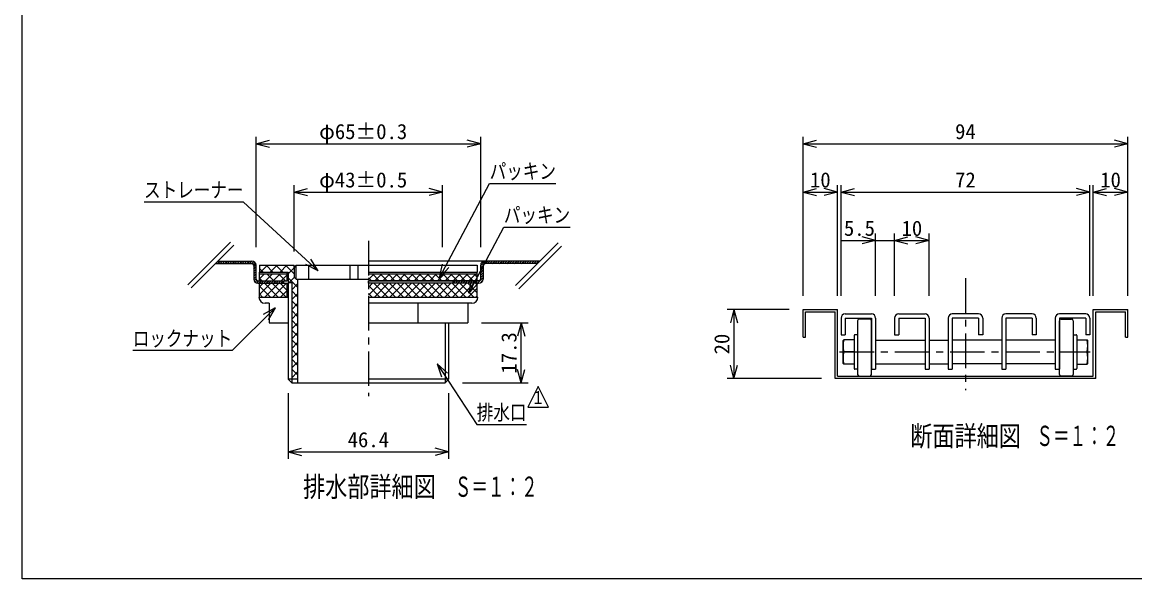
# Model space of a CAD drawing. Units: millimetres, scale not verified, with parts at other scales. Extents: x -1365 to 1365, y -930 to 870.
# Drawn here: x -1365 to 245, y -930 to -124 of the extents above; entities that cross this region are included whole.
import ezdxf
from ezdxf.enums import TextEntityAlignment as Align

# ---------------------------------------------------------------- set-up
doc = ezdxf.new("R2010")
doc.units = ezdxf.units.MM
doc.header["$LTSCALE"] = 10
doc.linetypes.add('CHAIN1', pattern=[8, 5, -1, 1, -1])
for name, color, linetype in [('0-7_枠細線', 5, 'Continuous'), ('0-8_枠中線', 5, 'Continuous'), ('1-2_極細2', 2, 'Continuous'), ('1-3_細線2', 4, 'Continuous'), ('1-5_寸法2', 7, 'Continuous')]:
    doc.layers.add(name, color=color, linetype=linetype)
doc.styles.add('ＭＳ ゴシック', font='')
doc.styles.get('ＭＳ ゴシック').set_extended_font_data('MS Gothic')

msp = doc.modelspace()

# ---------------------------------------------------------------- linework, layer by layer
at = {"layer": '0-7_枠細線'}
for p, q in [((-618.26, -651.7), (-633.26, -681.7)), ((-603.26, -681.7), (-618.26, -651.7)), ((-633.26, -681.7), (-603.26, -681.7))]:
    msp.add_line(p, q, dxfattribs=at)
at = {"layer": '0-8_枠中線'}
msp.add_lwpolyline([(-1365, -930), (-1365, 870), (1365, 870), (1365, -930)], close=True, dxfattribs=at)
at = {"layer": '1-2_極細2'}
for p, q in [((-1063.58, -442.62), (-1125.31, -504.35)), ((-1058.86, -447.33), (-1120.59, -509.07)), ((-589.37, -443.71), (-651.11, -505.44)), ((-584.66, -448.42), (-646.39, -510.16)), ((-1085.29, -473.76), (-1032.58, -473.76)), ((-1082.28, -473.76), (-1078.78, -470.26)), ((-1081.79, -470.26), (-1032.58, -470.26)), ((-1078.75, -473.76), (-1075.25, -470.26)), ((-1075.21, -473.76), (-1071.71, -470.26)), ((-1071.68, -473.76), (-1068.18, -470.26)), ((-1068.14, -473.76), (-1064.64, -470.26)), ((-1064.61, -473.76), (-1061.11, -470.26)), ((-1061.07, -473.76), (-1057.57, -470.26)), ((-1057.54, -473.76), (-1054.04, -470.26)), ((-1054, -473.76), (-1050.5, -470.26)), ((-1050.46, -473.76), (-1046.96, -470.26)), ((-1046.93, -473.76), (-1043.43, -470.26)), ((-1043.39, -473.76), (-1039.89, -470.26)), ((-1039.86, -473.76), (-1036.36, -470.26)), ((-1036.32, -473.76), (-1032.82, -470.26)), ((-1032.79, -473.76), (-1029.91, -470.89)), ((-1030.45, -474.96), (-1027.94, -472.45)), ((-1030.08, -478.12), (-1026.76, -474.8)), ((-1030.08, -476.26), (-1030.08, -496.26)), ((-1030.08, -481.66), (-1026.58, -478.16)), ((-1030.08, -485.19), (-1026.58, -481.69)), ((-1026.58, -496.26), (-1026.58, -476.26)), ((-1021.58, -481.05), (-1016.36, -486.26)), ((-1020.26, -486.26), (-1010.26, -476.26)), ((-1012.22, -476.26), (-1002.22, -486.26)), ((-1006.11, -486.26), (-996.11, -476.26)), ((-998.08, -476.26), (-988.08, -486.26)), ((-991.97, -486.26), (-981.97, -476.26)), ((-983.94, -476.26), (-971.58, -488.62)), ((-980.08, -488.51), (-971.58, -480.01)), ((-615.93, -470.26), (-864.08, -470.26)), ((-701.58, -476.4), (-695.44, -470.26)), ((-701.58, -496.26), (-701.58, -476.26)), ((-701.58, -479.94), (-698.08, -476.44)), ((-701.58, -483.48), (-698.08, -479.98)), ((-698.08, -476.26), (-698.08, -496.26)), ((-619.43, -473.76), (-695.58, -473.76)), ((-695.4, -473.76), (-691.9, -470.26)), ((-691.86, -473.76), (-688.36, -470.26)), ((-688.33, -473.76), (-684.83, -470.26)), ((-684.79, -473.76), (-681.29, -470.26)), ((-681.26, -473.76), (-677.76, -470.26)), ((-677.72, -473.76), (-674.22, -470.26)), ((-674.19, -473.76), (-670.69, -470.26)), ((-670.65, -473.76), (-667.15, -470.26)), ((-667.12, -473.76), (-663.62, -470.26)), ((-663.58, -473.76), (-660.08, -470.26)), ((-660.04, -473.76), (-656.54, -470.26)), ((-656.51, -473.76), (-653.01, -470.26)), ((-652.97, -473.76), (-649.47, -470.26)), ((-649.44, -473.76), (-645.94, -470.26)), ((-645.9, -473.76), (-642.4, -470.26)), ((-642.37, -473.76), (-638.87, -470.26)), ((-638.83, -473.76), (-635.33, -470.26)), ((-635.3, -473.76), (-631.8, -470.26)), ((-631.76, -473.76), (-628.26, -470.26)), ((-628.22, -473.76), (-624.72, -470.26)), ((-624.69, -473.76), (-621.19, -470.26)), ((-621.15, -473.76), (-617.65, -470.26)), ((-1030.08, -488.73), (-1026.58, -485.23)), ((-1030.08, -492.27), (-1026.58, -488.77)), ((-1030.08, -495.8), (-1026.58, -492.3)), ((-1029.52, -498.78), (-1026.58, -495.84)), ((-1028, -500.8), (-1025.51, -498.31)), ((-1025.71, -502.04), (-1022.43, -498.76)), ((-1024.08, -498.76), (-986.58, -498.76)), ((-1022.4, -502.26), (-1018.9, -498.76)), ((-1021.58, -496.07), (-1014.27, -488.76)), ((-1021.58, -495.19), (-1018, -498.76)), ((-1018.86, -502.26), (-1015.36, -498.76)), ((-1015.32, -502.26), (-1011.82, -498.76)), ((-1012.96, -498.76), (-1002.96, -488.76)), ((-1011.79, -502.26), (-1008.29, -498.76)), ((-1011.03, -488.76), (-1001.03, -498.76)), ((-1008.25, -502.26), (-1004.75, -498.76)), ((-1004.72, -502.26), (-1001.22, -498.76)), ((-1001.64, -498.76), (-991.64, -488.76)), ((-1001.18, -502.26), (-997.68, -498.76)), ((-997.65, -502.26), (-994.15, -498.76)), ((-994.11, -502.26), (-990.61, -498.76)), ((-994.06, -488.76), (-984.06, -498.76)), ((-990.58, -502.26), (-987.08, -498.76)), ((-990.33, -498.76), (-981.58, -490.01)), ((-980.08, -494.26), (-966.58, -507.76)), ((-978.69, -501.26), (-971.13, -493.71)), ((-864.08, -496.96), (-855.88, -488.76)), ((-864.08, -494.3), (-859.61, -498.76)), ((-704.08, -498.76), (-864.08, -498.76)), ((-858.3, -488.76), (-848.3, -498.76)), ((-854.57, -498.76), (-844.57, -488.76)), ((-846.99, -488.76), (-836.99, -498.76)), ((-843.25, -498.76), (-833.25, -488.76)), ((-835.67, -488.76), (-825.67, -498.76)), ((-831.94, -498.76), (-821.94, -488.76)), ((-824.36, -488.76), (-814.36, -498.76)), ((-820.62, -498.76), (-810.62, -488.76)), ((-813.04, -488.76), (-803.04, -498.76)), ((-809.31, -498.76), (-799.31, -488.76)), ((-801.73, -488.76), (-791.73, -498.76)), ((-798, -498.76), (-788, -488.76)), ((-790.42, -488.76), (-780.42, -498.76)), ((-786.68, -498.76), (-776.68, -488.76)), ((-779.1, -488.76), (-769.1, -498.76)), ((-775.37, -498.76), (-765.37, -488.76)), ((-767.79, -488.76), (-757.79, -498.76)), ((-764.06, -498.76), (-754.06, -488.76)), ((-756.48, -488.76), (-746.48, -498.76)), ((-752.74, -498.76), (-742.74, -488.76)), ((-745.16, -488.76), (-735.16, -498.76)), ((-741.58, -502.26), (-741.58, -498.76)), ((-741.58, -502.26), (-738.08, -498.76)), ((-741.43, -498.76), (-731.43, -488.76)), ((-738.04, -502.26), (-734.54, -498.76)), ((-734.51, -502.26), (-731.01, -498.76)), ((-733.85, -488.76), (-723.85, -498.76)), ((-730.97, -502.26), (-727.47, -498.76)), ((-730.12, -498.76), (-720.12, -488.76)), ((-727.44, -502.26), (-723.94, -498.76)), ((-723.9, -502.26), (-720.4, -498.76)), ((-722.53, -488.76), (-712.53, -498.76)), ((-720.36, -502.26), (-716.86, -498.76)), ((-718.8, -498.76), (-708.8, -488.76)), ((-716.83, -502.26), (-713.33, -498.76)), ((-713.29, -502.26), (-709.79, -498.76)), ((-711.22, -488.76), (-706.58, -493.4)), ((-709.76, -502.26), (-706.26, -498.76)), ((-707.49, -498.76), (-706.58, -497.85)), ((-706.22, -502.26), (-698.08, -494.12)), ((-702.47, -502.04), (-698.3, -497.87)), ((-701.58, -487.01), (-698.08, -483.51)), ((-701.58, -490.55), (-698.08, -487.05)), ((-701.58, -494.08), (-698.08, -490.58)), ((-1021.58, -518.7), (-1005.14, -502.26)), ((-1021.58, -507.38), (-1016.46, -502.26)), ((-1021.58, -506.5), (-1005.82, -522.26)), ((-1014.5, -502.26), (-994.5, -522.26)), ((-1013.83, -522.26), (-993.83, -502.26)), ((-1003.19, -502.26), (-983.19, -522.26)), ((-1002.52, -522.26), (-982.52, -502.26)), ((-991.88, -502.26), (-981.58, -512.56)), ((-991.2, -522.26), (-981.58, -512.64)), ((-987.04, -502.26), (-986.58, -501.8)), ((-975.08, -511.79), (-966.58, -503.29)), ((-975.08, -513.4), (-966.58, -521.9)), ((-864.08, -519.59), (-846.75, -502.26)), ((-864.08, -508.27), (-858.07, -502.26)), ((-864.08, -505.61), (-847.43, -522.26)), ((-856.11, -502.26), (-836.11, -522.26)), ((-855.44, -522.26), (-835.44, -502.26)), ((-844.8, -502.26), (-824.8, -522.26)), ((-844.12, -522.26), (-824.12, -502.26)), ((-833.49, -502.26), (-813.49, -522.26)), ((-832.81, -522.26), (-812.81, -502.26)), ((-822.17, -502.26), (-802.17, -522.26)), ((-821.5, -522.26), (-801.5, -502.26)), ((-810.86, -502.26), (-790.86, -522.26)), ((-810.18, -522.26), (-790.18, -502.26)), ((-799.54, -502.26), (-779.54, -522.26)), ((-798.87, -522.26), (-778.87, -502.26)), ((-788.23, -502.26), (-768.23, -522.26)), ((-787.56, -522.26), (-767.56, -502.26)), ((-776.92, -502.26), (-756.92, -522.26)), ((-776.24, -522.26), (-756.24, -502.26)), ((-765.6, -502.26), (-745.6, -522.26)), ((-764.93, -522.26), (-744.93, -502.26)), ((-754.29, -502.26), (-734.29, -522.26)), ((-753.62, -522.26), (-733.62, -502.26)), ((-742.98, -502.26), (-722.98, -522.26)), ((-742.3, -522.26), (-722.3, -502.26)), ((-731.66, -502.26), (-711.66, -522.26)), ((-730.99, -522.26), (-710.99, -502.26)), ((-720.35, -502.26), (-706.58, -516.03)), ((-719.67, -522.26), (-706.58, -509.17)), ((-709.03, -502.26), (-706.58, -504.72)), ((-1021.58, -517.82), (-1017.13, -522.26)), ((-975.08, -525.94), (-966.58, -517.44)), ((-975.08, -527.55), (-966.58, -536.05)), ((-864.08, -516.92), (-858.74, -522.26)), ((-708.36, -522.26), (-706.58, -520.48)), ((-975.08, -540.08), (-966.58, -531.58)), ((-975.08, -541.69), (-966.58, -550.19)), ((-975.08, -554.22), (-966.58, -545.72)), ((-235, -580.26), (-235, -540.26)), ((-235, -540.26), (-185, -540.26)), ((-231.5, -580.26), (-231.5, -543.76)), ((-231.5, -543.76), (-188.5, -543.76)), ((-188.5, -640.26), (-188.5, -543.76)), ((-185, -636.76), (-185, -540.26)), ((185, -636.76), (185, -540.26)), ((185, -540.26), (235, -540.26)), ((188.5, -640.26), (188.5, -543.76)), ((188.5, -543.76), (231.5, -543.76)), ((231.5, -580.26), (231.5, -543.76)), ((235, -580.26), (235, -540.26)), ((-975.08, -555.83), (-966.58, -564.33)), ((-975.08, -568.36), (-966.58, -559.86)), ((-975.08, -569.97), (-966.58, -578.47)), ((-975.08, -582.5), (-966.58, -574)), ((-975.08, -584.11), (-966.58, -592.61)), ((-975.08, -596.65), (-966.58, -588.15)), ((-235, -580.26), (-231.5, -580.26)), ((231.5, -580.26), (235, -580.26)), ((-975.08, -598.26), (-966.58, -606.76)), ((-975.08, -610.79), (-966.58, -602.29)), ((-160.98, -601.76), (-176.01, -601.76)), ((160.98, -601.76), (176.01, -601.76)), ((-975.08, -612.4), (-966.58, -620.9)), ((-975.08, -624.93), (-966.58, -616.43)), ((-975.08, -626.54), (-966.58, -635.04)), ((-975.08, -639.07), (-966.58, -630.57)), ((-975.08, -640.68), (-974.5, -641.26)), ((188.5, -640.26), (-188.5, -640.26)), ((-185, -636.76), (185, -636.76))]:
    msp.add_line(p, q, dxfattribs=at)
at = {"layer": '1-2_極細2', "linetype": 'CHAIN1'}
for p, q in [((-864.08, -440.91), (-864.08, -665.93)), ((0, -495.02), (0, -657.07)), ((-182.25, -601.76), (180.47, -601.76))]:
    msp.add_line(p, q, dxfattribs=at)
at = {"layer": '1-2_極細2'}
for points in [[(-1024.08, -502.26), (-986.58, -502.26), (-986.58, -498.76)], [(-704.08, -502.26), (-864.08, -502.26), (-864.08, -498.76)]]:
    msp.add_lwpolyline(points, dxfattribs=at)
for centre, radius, start, end in [((-1032.58, -476.26), 6, 0, 90), ((-1032.58, -476.26), 2.5, 0, 90), ((-695.58, -476.26), 6, 90, 180), ((-695.58, -476.26), 2.5, 90, 180), ((-1024.08, -496.26), 6, 180, 270), ((-1024.08, -496.26), 2.5, 180, 270), ((-704.08, -496.26), 2.5, 270, 360), ((-704.08, -496.26), 6, 270, 360), ((-138.22, -593.01), 38.79, 166.96433, 193.03802), ((138.22, -593.01), 38.79, 346.96198, 13.03567), ((-138.22, -610.51), 38.79, 166.96198, 193.03567), ((138.22, -610.51), 38.79, 346.96433, 13.03802)]:
    msp.add_arc(centre, radius, start, end, dxfattribs=at)
at = {"layer": '1-3_細線2'}
for p, q in [((-1021.58, -476.26), (-971.58, -476.26)), ((-1021.58, -476.26), (-1021.58, -486.26)), ((-971.58, -479.26), (-971.58, -476.26)), ((-968.58, -476.26), (-971.58, -479.26)), ((-971.58, -479.26), (-971.58, -493.26)), ((-968.58, -496.26), (-968.58, -476.26)), ((-968.58, -476.26), (-864.08, -476.26)), ((-950.83, -476.26), (-950.83, -496.26)), ((-890.83, -476.26), (-890.83, -496.26)), ((-879.58, -476.26), (-879.58, -496.26)), ((-864.08, -476.26), (-706.58, -476.26)), ((-706.58, -476.26), (-706.58, -486.26)), ((-1021.58, -486.26), (-980.08, -486.26)), ((-1021.58, -488.76), (-1021.58, -486.26)), ((-1021.58, -498.76), (-1021.58, -488.76)), ((-1021.58, -498.76), (-981.58, -498.76)), ((-981.58, -498.76), (-981.58, -488.76)), ((-980.08, -486.26), (-980.08, -641.26)), ((-968.58, -496.26), (-971.58, -493.26)), ((-968.58, -496.26), (-864.08, -496.26)), ((-864.08, -486.26), (-706.58, -486.26)), ((-864.08, -488.76), (-706.58, -488.76)), ((-864.08, -498.76), (-706.58, -498.76)), ((-706.58, -488.76), (-706.58, -486.26)), ((-706.58, -498.76), (-706.58, -488.76)), ((-1021.58, -502.26), (-981.58, -502.26)), ((-1021.58, -522.26), (-1021.58, -502.26)), ((-981.58, -522.26), (-981.58, -502.26)), ((-706.58, -522.26), (-706.58, -502.26)), ((-1022.58, -522.26), (-980.08, -522.26)), ((-1021.58, -522.26), (-980.08, -522.26)), ((-1007.83, -531.26), (-1013.58, -531.26)), ((-1007.83, -531.26), (-1007.83, -559.76)), ((-864.08, -522.26), (-705.58, -522.26)), ((-714.58, -531.26), (-864.08, -531.26)), ((-792.2, -559.76), (-792.2, -531.26)), ((-720.33, -531.26), (-720.33, -559.76)), ((-174, -546.76), (-136, -546.76)), ((-96.5, -546.76), (-58.5, -546.76)), ((19, -546.76), (-19, -546.76)), ((96.5, -546.76), (58.5, -546.76)), ((174, -546.76), (136, -546.76)), ((-1007.83, -559.76), (-980.08, -559.76)), ((-864.08, -559.76), (-720.33, -559.76)), ((-753.08, -559.76), (-753.08, -646.26)), ((-748.08, -559.76), (-748.08, -641.26)), ((-180, -552.76), (-180, -576.76)), ((-174, -552.76), (-136, -552.76)), ((-174, -552.76), (-174, -576.76)), ((-156, -556.76), (-156, -634.26)), ((-138.5, -554.26), (-153.5, -554.26)), ((-136, -552.76), (-136, -626.76)), ((-136, -634.26), (-136, -556.76)), ((-130, -552.76), (-130, -626.76)), ((-102.5, -552.76), (-102.5, -576.76)), ((-96.5, -552.76), (-96.5, -576.76)), ((-52.5, -552.76), (-52.5, -626.76)), ((-25, -552.76), (-25, -626.76)), ((19, -552.76), (19, -576.76)), ((25, -552.76), (25, -576.76)), ((52.5, -552.76), (52.5, -626.76)), ((96.5, -552.76), (96.5, -576.76)), ((102.5, -552.76), (102.5, -576.76)), ((130, -552.76), (130, -626.76)), ((136, -552.76), (136, -626.76)), ((174, -552.76), (136, -552.76)), ((136, -634.26), (136, -556.76)), ((138.5, -554.26), (153.5, -554.26)), ((156, -556.76), (156, -634.26)), ((174, -552.76), (174, -576.76)), ((180, -552.76), (180, -576.76)), ((-180, -576.76), (-174, -576.76)), ((-160.98, -577.76), (-160.98, -604.26)), ((-156, -576.76), (-159.98, -576.76)), ((-102.5, -576.76), (-96.5, -576.76)), ((25, -576.76), (19, -576.76)), ((102.5, -576.76), (96.5, -576.76)), ((156, -576.76), (159.98, -576.76)), ((160.98, -577.76), (160.98, -604.26)), ((180, -576.76), (174, -576.76)), ((-177.01, -618.26), (-177.01, -585.26)), ((-160.98, -584.26), (-176.01, -584.26)), ((-130, -584.51), (-58.5, -584.51)), ((-52.5, -584.51), (-25, -584.51)), ((52.5, -584.51), (-19, -584.51)), ((130, -584.51), (58.5, -584.51)), ((136, -588.84), (136, -608.69)), ((160.98, -584.26), (176.01, -584.26)), ((177.01, -618.26), (177.01, -585.26)), ((-160.98, -604.26), (-160.98, -625.76)), ((160.98, -604.26), (160.98, -625.76)), ((-160.98, -619.26), (-176.01, -619.26)), ((-156, -626.76), (-159.98, -626.76)), ((-136, -626.76), (-130, -626.76)), ((-130, -619.01), (-58.5, -619.01)), ((-58.5, -626.76), (-52.5, -626.76)), ((-52.5, -619.01), (-25, -619.01)), ((-25, -626.76), (-19, -626.76)), ((52.5, -619.01), (-19, -619.01)), ((52.5, -626.76), (58.5, -626.76)), ((130, -619.01), (58.5, -619.01)), ((130, -626.76), (136, -626.76)), ((156, -626.76), (159.98, -626.76)), ((160.98, -619.26), (176.01, -619.26)), ((-966.58, -641.26), (-980.08, -641.26)), ((-975.08, -646.26), (-980.08, -641.26)), ((-748.08, -641.26), (-864.08, -641.26)), ((-753.08, -646.26), (-748.08, -641.26)), ((-153.5, -636.76), (-138.5, -636.76)), ((153.5, -636.76), (138.5, -636.76)), ((-975.08, -646.26), (-864.08, -646.26)), ((-864.08, -646.26), (-753.08, -646.26))]:
    msp.add_line(p, q, dxfattribs=at)
for points in [[(-1021.58, -488.76), (-981.58, -488.76), (-981.58, -486.26)], [(-968.58, -496.26), (-966.58, -496.26), (-966.58, -646.26)], [(-980.08, -501.26), (-975.08, -501.26), (-975.08, -646.26)], [(-96.5, -552.76), (-58.5, -552.76), (-58.5, -626.76)], [(19, -552.76), (-19, -552.76), (-19, -626.76)], [(96.5, -552.76), (58.5, -552.76), (58.5, -626.76)]]:
    msp.add_lwpolyline(points, dxfattribs=at)
for centre, radius, start, end in [((-1013.58, -522.26), 9, 180, 270), ((-714.58, -522.26), 9, 270, 360), ((-174, -552.76), 6, 90, 180), ((-136, -552.76), 6, 0, 90), ((-96.5, -552.76), 6, 90, 180), ((-58.5, -552.76), 6, 0, 90), ((-19, -552.76), 6, 90, 180), ((19, -552.76), 6, 0, 90), ((58.5, -552.76), 6, 90, 180), ((96.5, -552.76), 6, 0, 90), ((136, -552.76), 6, 90, 180), ((174, -552.76), 6, 0, 90), ((-153.5, -556.76), 2.5, 90, 180), ((-138.5, -556.76), 2.5, 0, 90), ((138.5, -556.76), 2.5, 90, 180), ((153.5, -556.76), 2.5, 0, 90), ((-159.98, -577.76), 1, 90, 180), ((159.98, -577.76), 1, 0, 90), ((-176.01, -585.26), 1, 90, 180), ((176.01, -585.26), 1, 0, 90), ((-176.01, -618.26), 1, 180, 270), ((-159.98, -625.76), 1, 180, 270), ((159.98, -625.76), 1, 270, 360), ((176.01, -618.26), 1, 270, 360), ((-153.5, -634.26), 2.5, 180, 270), ((-138.5, -634.26), 2.5, 270, 360), ((138.5, -634.26), 2.5, 180, 270), ((153.5, -634.26), 2.5, 270, 360)]:
    msp.add_arc(centre, radius, start, end, dxfattribs=at)
at = {"layer": '1-5_寸法2'}
for p, q in [((-1026.58, -450.26), (-1026.58, -290.26)), ((-1026.58, -300.26), (-1007.26, -295.09)), ((-1026.58, -300.26), (-1007.26, -305.44)), ((-1026.58, -300.26), (-701.58, -300.26)), ((-701.58, -300.26), (-720.9, -295.09)), ((-701.58, -300.26), (-720.9, -305.44)), ((-701.58, -450.26), (-701.58, -290.26)), ((-235, -520.26), (-235, -290.26)), ((-235, -300.26), (-215.68, -295.09)), ((-235, -300.26), (-215.68, -305.44)), ((-235, -300.26), (235, -300.26)), ((235, -300.26), (215.68, -295.09)), ((235, -300.26), (215.68, -305.44)), ((235, -520.26), (235, -290.26)), ((-971.58, -456.26), (-971.58, -360.26)), ((-971.58, -370.26), (-952.26, -365.09)), ((-971.58, -370.26), (-952.26, -375.44)), ((-971.58, -370.26), (-756.58, -370.26)), ((-756.58, -370.26), (-775.9, -365.09)), ((-756.58, -370.26), (-775.9, -375.44)), ((-756.58, -450.26), (-756.58, -360.26)), ((-235, -520.26), (-235, -360.26)), ((-235, -370.26), (-215.68, -365.09)), ((-235, -370.26), (-215.68, -375.44)), ((-235, -370.26), (-185, -370.26)), ((-185, -370.26), (-204.32, -365.09)), ((-185, -370.26), (-204.32, -375.44)), ((-185, -520.26), (-185, -360.26)), ((-180, -520.26), (-180, -360.26)), ((-180, -370.26), (-160.68, -365.09)), ((-180, -370.26), (-160.68, -375.44)), ((-180, -370.26), (180, -370.26)), ((180, -370.26), (160.68, -365.09)), ((180, -370.26), (160.68, -375.44)), ((180, -520.26), (180, -360.26)), ((185, -520.26), (185, -360.26)), ((185, -370.26), (204.32, -365.09)), ((185, -370.26), (204.32, -375.44)), ((185, -370.26), (235, -370.26)), ((235, -370.26), (215.68, -365.09)), ((235, -370.26), (215.68, -375.44)), ((235, -520.26), (235, -360.26)), ((-130, -520.26), (-130, -430.26)), ((-102.5, -520.26), (-102.5, -430.26)), ((-52.5, -520.26), (-52.5, -430.26)), ((-180, -440.26), (-102.5, -440.26)), ((-130, -440.26), (-149.32, -435.09)), ((-130, -440.26), (-149.32, -445.44)), ((-102.5, -440.26), (-83.18, -435.09)), ((-102.5, -440.26), (-83.18, -445.44)), ((-102.5, -440.26), (-52.5, -440.26)), ((-52.5, -440.26), (-71.82, -435.09)), ((-52.5, -440.26), (-71.82, -445.44)), ((-936.79, -484.5), (-954.5, -475.2)), ((-936.79, -484.5), (-947.48, -467.59)), ((-761.34, -494.26), (-756.82, -474.78)), ((-761.34, -494.26), (-747.68, -479.65)), ((-718.93, -516.55), (-714.41, -497.07)), ((-718.93, -516.55), (-705.27, -501.94)), ((-999.01, -537.73), (-1016.34, -547.73)), ((-999.01, -537.73), (-1009.01, -555.05)), ((-255, -540.26), (-345, -540.26)), ((-335, -540.26), (-340.18, -559.58)), ((-335, -540.26), (-329.82, -559.58)), ((-335, -540.26), (-335, -640.26)), ((-700.33, -559.76), (-633.08, -559.76)), ((-643.08, -559.76), (-648.25, -579.08)), ((-643.08, -559.76), (-637.9, -579.08)), ((-643.08, -646.26), (-643.08, -559.76)), ((-764.47, -618.87), (-749.6, -632.24)), ((-764.47, -618.87), (-758.28, -637.88)), ((-643.08, -646.26), (-648.25, -626.94)), ((-643.08, -646.26), (-637.9, -626.94)), ((-335, -640.26), (-340.18, -620.94)), ((-335, -640.26), (-329.82, -620.94)), ((-208.5, -640.26), (-345, -640.26)), ((-728.08, -646.26), (-633.08, -646.26)), ((-980.08, -661.28), (-980.08, -756.26)), ((-748.08, -661.28), (-748.08, -756.26)), ((-980.08, -746.26), (-960.76, -741.09)), ((-980.08, -746.26), (-960.76, -751.44)), ((-980.08, -746.26), (-748.08, -746.26)), ((-748.08, -746.26), (-767.4, -741.09)), ((-748.08, -746.26), (-767.4, -751.44))]:
    msp.add_line(p, q, dxfattribs=at)
for points in [[(-761.34, -494.26), (-688.57, -357.73), (-592.57, -357.73)], [(-936.79, -484.5), (-1044.76, -384.8), (-1188.76, -384.8)], [(-718.93, -516.55), (-668.06, -421.11), (-572.06, -421.11)], [(-999.01, -537.73), (-1061.11, -599.82), (-1205.11, -599.82)], [(-764.47, -618.87), (-707.29, -706.8), (-635.29, -706.8)]]:
    msp.add_lwpolyline(points, dxfattribs=at)

# ---------------------------------------------------------------- texts
at = {"layer": '0-7_枠細線', "style": 'ＭＳ ゴシック'}
for s, height, width, p in [('１', 18.33, 0.8, (-628.53, -682.32)), ('断面詳細図', 29.33, 0.8, (-79.73, -746.88)), ('Ｓ＝１：２', 29.33, 0.6, (102.6, -746.64)), ('排水部詳細図', 29.33, 0.8, (-958.6, -820.22)), ('Ｓ＝１：２', 29.33, 0.6, (-739.06, -820.22))]:
    msp.add_text(s, height=height, dxfattribs=dict(at, width=width)).set_placement(p, align=Align.BOTTOM_LEFT)
at = {"layer": '1-5_寸法2', "style": 'ＭＳ ゴシック'}
for s, p in [('φ65±0.3', (-935.33, -300.26)), ('94', (-15, -300.26)), ('φ43±0.5', (-935.33, -370.26)), ('10', (-225, -370.26)), ('72', (-15, -370.26)), ('10', (195, -370.26)), ('5.5', (-175.87, -440.26)), ('10', (-92.5, -440.26)), ('46.4', (-894.08, -746.26))]:
    msp.add_text(s, height=21.99, dxfattribs=at).set_placement(p, align=Align.BOTTOM_LEFT)
at = {"layer": '1-5_寸法2', "style": 'ＭＳ ゴシック', "width": 0.8}
for s, p in [('パッキン', (-688.57, -357.73)), ('ストレーナー', (-1188.76, -384.8)), ('パッキン', (-668.06, -421.11)), ('ロックナット', (-1205.11, -599.82)), ('排水口', (-707.29, -706.8))]:
    msp.add_text(s, height=21.99, dxfattribs=at).set_placement(p, align=Align.BOTTOM_LEFT)
at = {"layer": '1-5_寸法2', "style": 'ＭＳ ゴシック'}
for s, p in [('17.3', (-643.08, -633.01)), ('20', (-335, -605.26))]:
    msp.add_text(s, height=21.99, rotation=90, dxfattribs=at).set_placement(p, align=Align.BOTTOM_LEFT)

doc.saveas('drawing.dxf')
